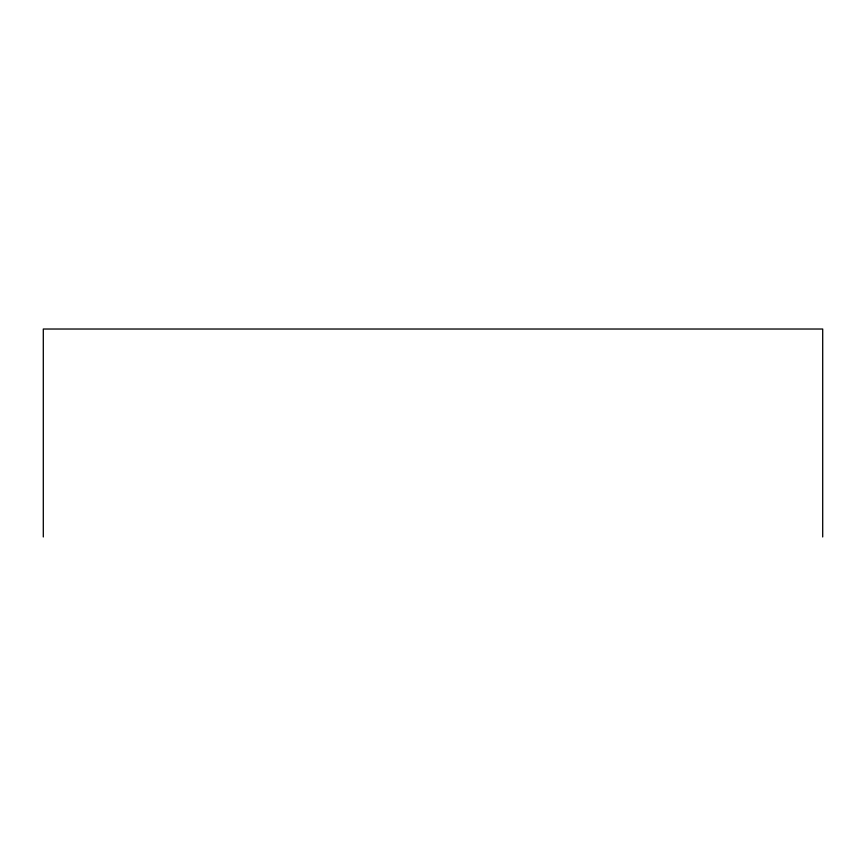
<?xml version="1.0" encoding="UTF-8"?>
<svg xmlns="http://www.w3.org/2000/svg" width="866" height="866" viewBox="0 0 866 866"><rect width="100%" height="100%" fill="white"/><g stroke="black" fill="none" stroke-linecap="round" stroke-linejoin="round"><path stroke-width="1.3" d="M822.7 536.974L822.7 329.026L43.3 329.026L43.3 536.974"/></g></svg>
